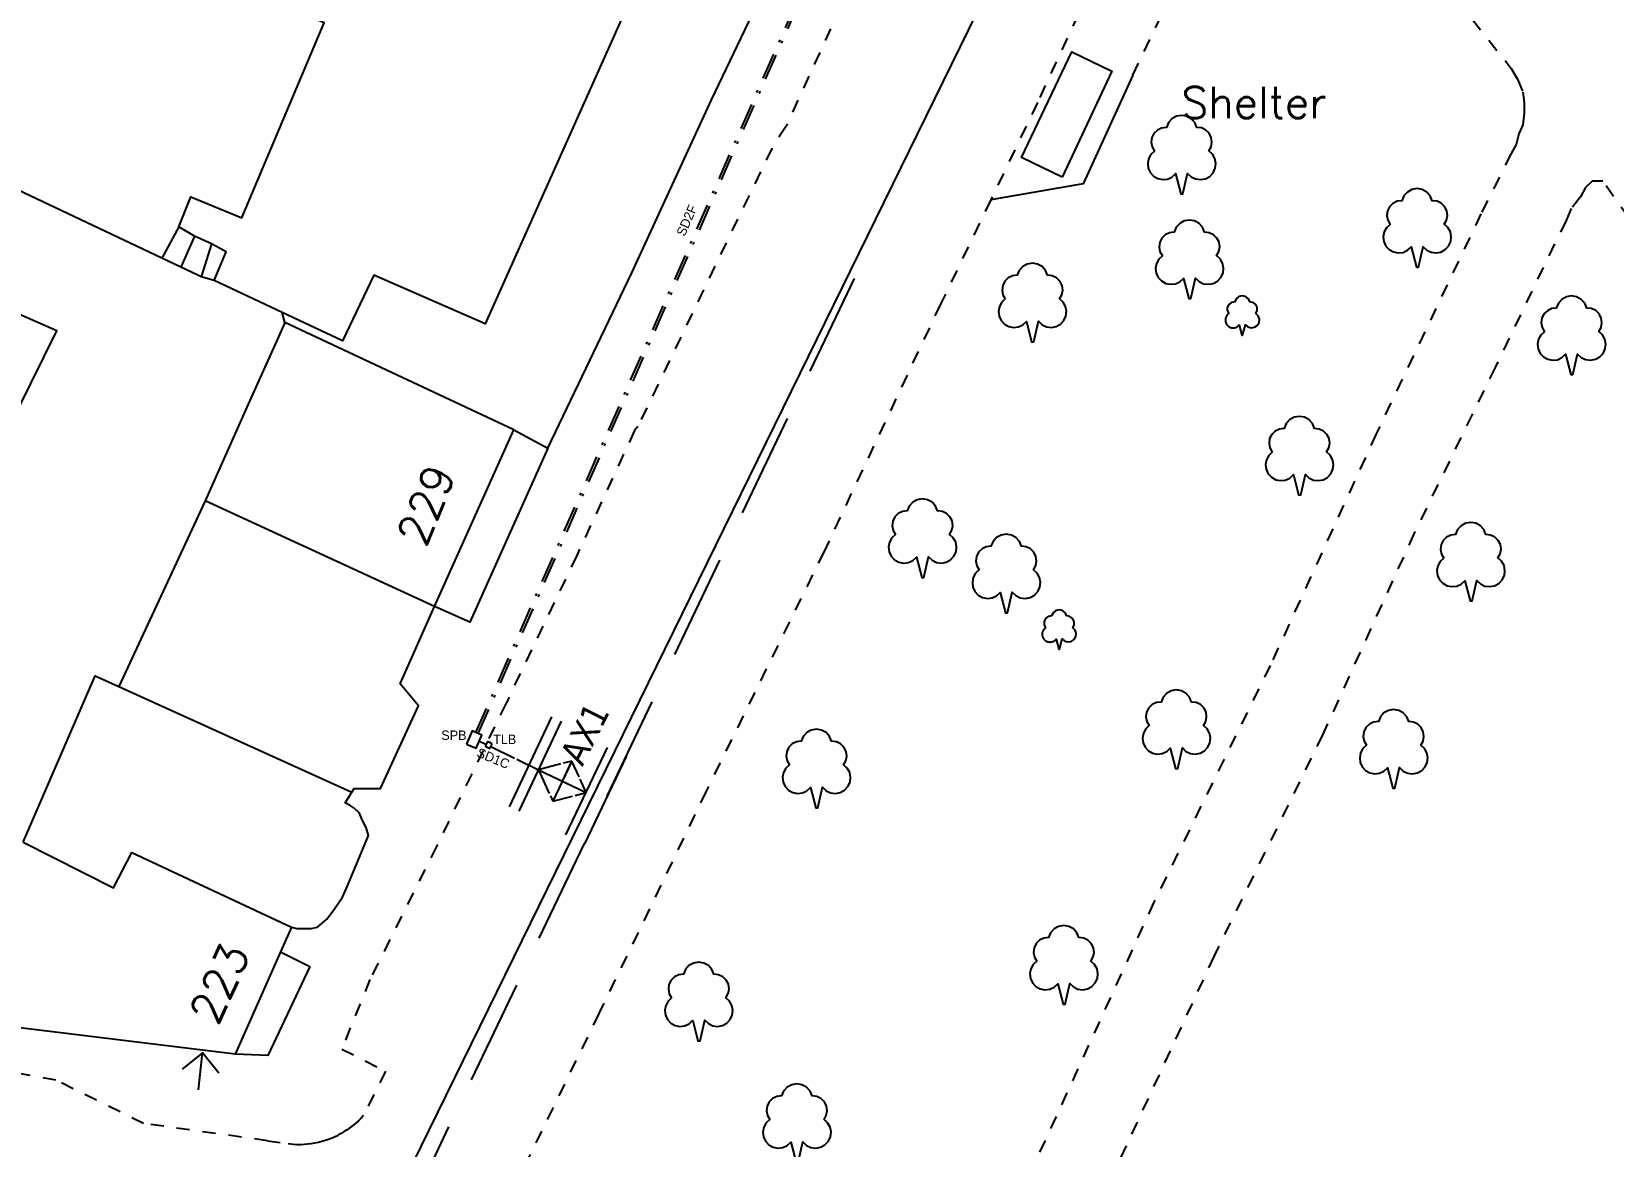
# Model space of a CAD drawing. Extents: x 428500 to 429165, y 435000 to 435500.
# Drawn here: x 428779.9 to 428840.4, y 435162.1 to 435204.7 of the extents above; entities that cross this region are included whole.
import ezdxf

# ---------------------------------------------------------------- set-up
doc = ezdxf.new("R2010")
doc.units = 0
for name, pattern in [('1004', [6, 4, -2]), ('DASHDOT1', [2, 1, -0.5, 0, -0.5]), ('DASHEDLINE', [1, 0.5, -0.5]), ('Slot', [2, 1, 0, 1])]:
    doc.linetypes.add(name, pattern=pattern)
doc.layers.get('0').update_dxf_attribs({"color": 222})
for name, color, linetype in [('du-UTMCBOX', 40, 'Continuous'), ('du-UTMCDUCT-C2', 40, 'DASHDOT1'), ('du-UTMCDUCT-F2', 40, 'DASHDOT1'), ('du-UTMCTEXT', 40, 'Continuous'), ('KTS_LINES', 7, 'Continuous'), ('KTS_LOOPS', 1, 'Continuous'), ('os_Block', 7, 'Continuous'), ('OS_LINE - Boundary', 8, 'Continuous'), ('OS_LINE - Building Division', 8, 'Continuous'), ('OS_LINE - Building Outline', 7, 'Continuous'), ('OS_LINE - Default', 8, 'Continuous'), ('OS_LINE - Edge', 8, 'DASHEDLINE'), ('OS_LINE - Road Or Track', 8, 'DASHEDLINE'), ('OS_LINE - Step', 8, 'Continuous'), ('OS_PT - Vegetation', 8, 'Continuous'), ('OS_SYMB - Benchmark', 8, 'Continuous'), ('OS_SYMB_FILL - Vegetation', 8, 'Continuous'), ('OS_TEXT - Building or Structure', 4, 'Continuous'), ('phases', 1, 'Continuous'), ('UTC_SETOUT', 4, 'Continuous')]:
    doc.layers.add(name, color=color, linetype=linetype)
doc.styles.add('AutoTextStyle-2', font='')
doc.styles.add('KTS_TAHOMA', font='tahoma.ttf')
doc.styles.get('AutoTextStyle-2').set_extended_font_data('romans-shx')

# ---------------------------------------------------------------- blocks, each defined once
blk = doc.blocks.new('nonconiferousTreesFillSymbol_#669966')
for points in [[(-1.874, 1.097), (-2.01, 0.969), (-2.099, 0.806), (-2.134, 0.623), (-2.112, 0.439), (-2.033, 0.27), (-1.906, 0.134), (-1.744, 0.043), (-1.561, 0.007), (-1.376, 0.028), (-1.207, 0.106), (-1.07, 0.232), (-1.069, 0.235), (-0.868, -0.539), (-0.788, -0.539), (-0.607, 0.244), (-0.607, 0.244), (-0.471, 0.113), (-0.301, 0.031), (-0.115, 0.007), (0.07, 0.041), (0.236, 0.131), (0.364, 0.269), (0.444, 0.439), (0.467, 0.626), (0.43, 0.811), (0.338, 0.975), (0.199, 1.102), (0.287, 1.259), (0.319, 1.436), (0.294, 1.615), (0.212, 1.775), (0.083, 1.901), (-0.08, 1.979), (-0.259, 2), (-0.259, 2), (-0.336, 2.184), (-0.469, 2.331), (-0.644, 2.427), (-0.84, 2.461), (-1.036, 2.427), (-1.211, 2.331), (-1.344, 2.184), (-1.421, 2), (-1.601, 1.978), (-1.764, 1.9), (-1.893, 1.773), (-1.975, 1.611), (-1.999, 1.431), (-1.964, 1.254), (-1.874, 1.097)], [(0.663, -1.113), (0.648, -1.124), (0.634, -1.136), (0.62, -1.148), (0.608, -1.162), (0.596, -1.176), (0.585, -1.192), (0.575, -1.207), (0.566, -1.224), (0.558, -1.241), (0.551, -1.258), (0.545, -1.276), (0.54, -1.294), (0.537, -1.312), (0.535, -1.331), (0.533, -1.349), (0.533, -1.368), (0.534, -1.387), (0.537, -1.405), (0.54, -1.424), (0.545, -1.442), (0.55, -1.459), (0.557, -1.477), (0.565, -1.494), (0.574, -1.51), (0.584, -1.526), (0.595, -1.541), (0.607, -1.556), (0.619, -1.569), (0.633, -1.582), (0.647, -1.594), (0.662, -1.605), (0.678, -1.615), (0.694, -1.624), (0.711, -1.633), (0.729, -1.64), (0.746, -1.645), (0.764, -1.65), (0.783, -1.654), (0.801, -1.656), (0.82, -1.658), (0.838, -1.658), (0.857, -1.657), (0.876, -1.655), (0.894, -1.651), (0.912, -1.647), (0.93, -1.641), (0.947, -1.635), (0.964, -1.627), (0.981, -1.618), (0.997, -1.608), (1.012, -1.597), (1.027, -1.586), (1.04, -1.573), (1.053, -1.559), (1.065, -1.545), (1.066, -1.544), (1.167, -1.931), (1.194, -1.931), (1.297, -1.539), (1.297, -1.539), (1.395, -1.623), (1.52, -1.657), (1.647, -1.636), (1.753, -1.564), (1.819, -1.453), (1.832, -1.324), (1.79, -1.203), (1.7, -1.11), (1.754, -0.997), (1.752, -0.871), (1.695, -0.759), (1.595, -0.684), (1.471, -0.661), (1.413, -0.542), (1.309, -0.46), (1.181, -0.431), (1.052, -0.46), (0.948, -0.542), (0.89, -0.661), (0.766, -0.684), (0.665, -0.76), (0.608, -0.873), (0.608, -0.999), (0.663, -1.113)]]:
    blk.add_lwpolyline(points)
blk = doc.blocks.new('benchMarkSymbol_#000000')
for points in [[(0.707, 0.707), (0, 0), (0.707, -0.707)], [(1.42, 0), (0, 0)]]:
    blk.add_lwpolyline(points)
blk = doc.blocks.new('positionedNonconiferousTreeSymbol_#669966')
blk.add_lwpolyline([(-1.074, 0.097), (-1.21, -0.031), (-1.299, -0.194), (-1.334, -0.377), (-1.312, -0.561), (-1.233, -0.73), (-1.106, -0.866), (-0.944, -0.957), (-0.761, -0.993), (-0.576, -0.972), (-0.407, -0.894), (-0.27, -0.768), (-0.269, -0.765), (-0.068, -1.539), (0.012, -1.539), (0.193, -0.756), (0.193, -0.756), (0.329, -0.887), (0.499, -0.969), (0.685, -0.993), (0.87, -0.959), (1.036, -0.869), (1.164, -0.731), (1.244, -0.561), (1.267, -0.374), (1.23, -0.189), (1.138, -0.025), (0.999, 0.102), (1.087, 0.259), (1.119, 0.436), (1.094, 0.615), (1.012, 0.775), (0.883, 0.901), (0.72, 0.979), (0.541, 1), (0.541, 1), (0.464, 1.184), (0.331, 1.331), (0.156, 1.427), (-0.04, 1.461), (-0.236, 1.427), (-0.411, 1.331), (-0.544, 1.184), (-0.621, 1), (-0.801, 0.978), (-0.964, 0.9), (-1.093, 0.773), (-1.175, 0.611), (-1.199, 0.431), (-1.164, 0.254), (-1.074, 0.097)])
blk = doc.blocks.new('se2835se')
at = {"layer": 'OS_LINE - Boundary'}
blk.add_lwpolyline([(428715.233, 435000), (428719.674, 435008.665), (428743.487, 435055.655), (428779.682, 435131.22), (428815.718, 435204.722), (428832.863, 435240.282), (428848.739, 435279.652), (428868.741, 435320.451), (428880.806, 435343.787), (428899.38, 435379.188), (428921.605, 435421.416), (428937.268, 435414.537), (428938.062, 435414.06), (428961.345, 435400.778), (428966.055, 435401.784), (428971.029, 435405.699), (428979.231, 435411.52), (428976.6, 435414.85), (428975.54, 435416.16), (428978.13, 435418.08), (428986.08, 435423.98), (428993.201, 435429.142), (429000, 435420.81)], dxfattribs=at)
at = {"layer": 'OS_LINE - Building Division'}
for points in [[(428795.32, 435182.7), (428786.55, 435186.74)], [(428783.25, 435179.64), (428792.16, 435175.61)], [(428779.6, 435173.7), (428783.05, 435171.95), (428783.75, 435173.3), (428789.85, 435170.45)]]:
    blk.add_lwpolyline(points, dxfattribs=at)
at = {"layer": 'OS_LINE - Building Outline'}
for points in [[(428795.75, 435215), (428798.35, 435220.95), (428799.05, 435220.643), (428799.973, 435220.238), (428807.7, 435216.85), (428797.25, 435193.5), (428793, 435195.35), (428791.8, 435192.85), (428789.49, 435193.93)], [(428785.55, 435197.2), (428786, 435198.35), (428787.95, 435197.55), (428791.1, 435205), (428768.65, 435214.9)], [(428786.8, 435196.55), (428786.15, 435196.85), (428785.55, 435197.2)], [(428786.9, 435195.15), (428787.35, 435196.25), (428786.8, 435196.55)], [(428789.49, 435193.93), (428786.9, 435195.15)], [(428789.6, 435193.55), (428789.35, 435193), (428788.2, 435190.43), (428786.55, 435186.74)], [(428798.35, 435189.45), (428789.6, 435193.55)], [(428795.32, 435182.7), (428798.35, 435189.45)], [(428786.55, 435186.74), (428783.25, 435179.64)], [(428792.16, 435175.61), (428792.25, 435175.75), (428793.25, 435175.75), (428794.7, 435178.9), (428794, 435179.75), (428795.32, 435182.7)], [(428779.6, 435173.7), (428782.35, 435180.05), (428783.25, 435179.64)], [(428789.85, 435170.45), (428790.05, 435170.4), (428790.6, 435170.4), (428790.85, 435170.45), (428791.2, 435170.75), (428791.5, 435171.15), (428791.8, 435171.6), (428792, 435172.05), (428792.8, 435173.95), (428792.7, 435174.25), (428792.55, 435174.55), (428792.45, 435174.8), (428792.25, 435175), (428792.1, 435175.1), (428791.9, 435175.2), (428792.16, 435175.61)], [(428789.85, 435170.45), (428789.43, 435169.51)], [(428789.43, 435169.51), (428787.7, 435165.6)], [(428787.7, 435165.6), (428776.65, 435166.95)]]:
    blk.add_lwpolyline(points, dxfattribs=at)
at = {"layer": 'OS_LINE - Default'}
for points in [[(428799.65, 435188.75), (428802.85, 435195.45), (428805.9, 435202.05), (428809.75, 435210.1)], [(428819.3, 435199.1), (428817.75, 435199.85), (428819.67, 435203.89), (428821.2, 435203.15), (428819.3, 435199.1)], [(428822, 435203), (428820.1, 435198.85), (428816.57, 435198.24)], [(428784.9, 435196), (428773.85, 435201.23)], [(428786.4, 435195.29), (428786.33, 435195.33), (428784.9, 435196)], [(428771.34, 435173.82), (428772.9, 435177), (428775.95, 435183.2), (428779.4, 435190.21), (428780.89, 435193.23), (428776.98, 435194.93)], [(428786.9, 435195.15), (428786.4, 435195.29)], [(428789.6, 435193.55), (428789.49, 435193.93)], [(428798.35, 435189.45), (428799.65, 435188.75)], [(428799.65, 435188.75), (428796.67, 435182.094), (428795.32, 435182.7)], [(428789.43, 435169.51), (428790.55, 435168.95), (428788.95, 435165.55), (428787.7, 435165.6)]]:
    blk.add_lwpolyline(points, dxfattribs=at)
at = {"layer": 'OS_LINE - Edge'}
for points in [[(428827.4, 435213.7), (428828.05, 435213.95), (428828.55, 435213.75), (428829.25, 435212.95), (428830.25, 435211.45), (428832.15, 435208.95), (428834.35, 435205.9), (428836.3, 435203.45), (428836.45, 435203.25), (428836.7, 435202.85), (428836.9, 435202.35), (428836.95, 435201.95), (428836.95, 435201.55), (428836.9, 435201.1), (428836.75, 435200.75), (428836.65, 435200.35), (428836.45, 435200), (428835.3, 435197.7), (428831.3, 435189.3), (428827.25, 435180.45), (428822.8, 435171.4), (428818.65, 435162.3), (428814.55, 435153.9)], [(428822, 435203), (428824.75, 435208.75)], [(428876.35, 435152.35), (428863.45, 435168.7), (428857.25, 435176.85), (428851.45, 435184.25), (428846.25, 435190.85), (428840.95, 435197.55), (428839.95, 435198.95), (428839.55, 435198.95), (428839.3, 435198.7), (428839.1, 435198.35), (428838.75, 435197.9), (428838.55, 435197.45), (428835.85, 435191.85), (428832.75, 435185.5), (428829.25, 435177.8), (428825.1, 435169.35), (428820.7, 435159.85)]]:
    blk.add_lwpolyline(points, dxfattribs=at)
at = {"layer": 'OS_LINE - Road Or Track'}
for points in [[(428820.188, 435220.841), (428816.6, 435213.53), (428813.46, 435211.16), (428811.7, 435207.5), (428808.75, 435201.05), (428808.2, 435200.2), (428803.09, 435189.58), (428802.96, 435189.42), (428800.75, 435184.65), (428798.05, 435179), (428795.4, 435173.55), (428792.85, 435168.45), (428791.77, 435165.79), (428793.45, 435164.95), (428792.6, 435163.25), (428792.51, 435163.15), (428792.41, 435163.05), (428792.31, 435162.96), (428792.2, 435162.87), (428792.09, 435162.79), (428791.98, 435162.71), (428791.87, 435162.64), (428791.75, 435162.57), (428791.65, 435162.51)], [(428824.75, 435208.75), (428821.6, 435208.95), (428818.35, 435201.95), (428816.57, 435198.24)], [(428816.57, 435198.24), (428814.65, 435194.25), (428810.2, 435184.8), (428805.7, 435175.65), (428801.6, 435167.15), (428797.87, 435159.51)], [(428788.93, 435162.29), (428784.2, 435162.95), (428780.85, 435164.6), (428779.25, 435164.9), (428772.05, 435166.15), (428764.3, 435167.7), (428763.8, 435167.85), (428763.4, 435168.2), (428763.05, 435168.65)], [(428788.93, 435162.29), (428789.72, 435162.18), (428789.93, 435162.16), (428790.06, 435162.15), (428790.2, 435162.15), (428790.34, 435162.16), (428790.47, 435162.17), (428790.61, 435162.19), (428790.74, 435162.21), (428790.88, 435162.23), (428791.01, 435162.27), (428791.14, 435162.31), (428791.27, 435162.35), (428791.4, 435162.4), (428791.63, 435162.5), (428791.65, 435162.51)]]:
    blk.add_lwpolyline(points, dxfattribs=at)
at = {"layer": 'OS_LINE - Step'}
for points in [[(428785.55, 435197.2), (428784.9, 435196)], [(428786.15, 435196.85), (428785.63, 435195.66)], [(428786.8, 435196.55), (428786.4, 435195.29)]]:
    blk.add_lwpolyline(points, dxfattribs=at)
at = {"layer": 'OS_PT - Vegetation'}
for p in [(428823.9, 435200), (428832.9, 435197.2), (428818.2, 435194.35), (428838.8, 435193.1), (428828.4, 435188.5), (428814, 435185.35), (428834.95, 435184.45), (428823.7, 435178.05), (428832, 435177.3), (428809.95, 435176.55), (428819.4, 435169.05), (428805.45, 435167.65)]:
    blk.add_blockref('positionedNonconiferousTreeSymbol_#669966', p, dxfattribs=at)
at = {"layer": 'OS_SYMB - Benchmark', "rotation": 264}
blk.add_blockref('benchMarkSymbol_#000000', (428786.45, 435165.65), dxfattribs=at)
at = {"layer": 'OS_SYMB_FILL - Vegetation'}
for p in [(428825, 435195), (428818, 435183), (428810, 435162)]:
    blk.add_blockref('nonconiferousTreesFillSymbol_#669966', p, dxfattribs=at)
at = {"layer": 'OS_TEXT - Building or Structure', "insert": (428823.85, 435201.35), "char_height": 1.2, "attachment_point": 7, "style": 'AutoTextStyle-2'}
blk.add_mtext('Shelter', dxfattribs=at)
at = {"layer": 'OS_TEXT - Building or Structure', "char_height": 1.2, "attachment_point": 8, "style": 'AutoTextStyle-2'}
for s, insert, rotation in [('229', (428795.55, 435186.35), 67.5), ('223', (428787.65, 435168.05), 65.3)]:
    blk.add_mtext(s, dxfattribs=dict(at, insert=insert, rotation=rotation))
blk = doc.blocks.new('SPB')
at = {"flags": 128}
blk.add_lwpolyline([(-0.275, 0.2), (-0.275, -0.2), (0.275, -0.2), (0.275, 0.2)], close=True, dxfattribs=at)
blk = doc.blocks.new('TLB')
for p, q in [((-0.1, 0.1), (-0.1, -0.1)), ((0.1, 0.1), (-0.1, 0.1)), ((0.1, -0.1), (0.1, 0.1)), ((-0.1, -0.1), (0.1, -0.1))]:
    blk.add_line(p, q)

msp = doc.modelspace()

# ---------------------------------------------------------------- linework, layer by layer
at = {"layer": 'du-UTMCDUCT-C2'}
msp.add_lwpolyline([(428797.021, 435177.549), (428797.29, 435177.438)], dxfattribs=at)
at = {"layer": 'du-UTMCDUCT-F2'}
for points in [[(428796.898, 435177.885), (428812.307, 435212.964)], [(428796.99, 435177.845), (428812.398, 435212.924)]]:
    msp.add_lwpolyline(points, dxfattribs=at)
at = {"layer": 'KTS_LINES', "linetype": '1004'}
msp.add_line((428783.794, 435137.554, 19.282), (428811.367, 435195.234, 77.985), dxfattribs=at)
at = {"layer": 'KTS_LOOPS', "linetype": 'Slot', "flags": 128}
for points in [[(428797.469, 435177.347), (428799.291, 435176.464)], [(428799.291, 435176.464), (428799.834, 435175.262), (428801.111, 435175.594), (428800.568, 435176.795), (428799.291, 435176.464)]]:
    msp.add_lwpolyline(points, dxfattribs=at)
at = {"layer": 'UTC_SETOUT'}
for p, q in [((428798.183, 435175.05), (428799.802, 435178.486)), ((428798.545, 435174.879), (428800.164, 435178.316)), ((428800.568, 435176.795, 22.023), (428799.834, 435175.262, 22.023)), ((428800.201, 435176.028, 22.023), (428800.568, 435176.795, 22.023)), ((428800.34, 435173.979, 41.306), (428801.932, 435177.314, 46.97)), ((428801.062, 435173.635, 41.306), (428802.654, 435176.97, 46.97)), ((428799.291, 435176.464), (428801.11, 435175.593, 44.047))]:
    msp.add_line(p, q, dxfattribs=at)

# ---------------------------------------------------------------- block references
at = {"layer": 'du-UTMCBOX', "color": 0, "zscale": 1.000000999999999}
for name, p, rotation in [('SPB', (428796.831, 435177.614), 66.5953778842156), ('TLB', (428797.387, 435177.406), 65.07989024180362)]:
    msp.add_blockref(name, p, dxfattribs=dict(at, rotation=rotation))
at = {"layer": 'os_Block'}
msp.add_blockref('se2835se', (0, 0), dxfattribs=at)

# ---------------------------------------------------------------- texts
at = {"layer": 'du-UTMCTEXT'}
for s, rotation, p in [('SD2F', 66.28623, (428804.874, 435196.814)), ('SD1C', 337.56505, (428796.899, 435176.977))]:
    msp.add_text(s, height=0.36, rotation=rotation, dxfattribs=at).set_placement(p)
for s, p in [('SPB', (428795.576, 435177.602)), ('TLB', (428797.557, 435177.445))]:
    msp.add_text(s, height=0.36, dxfattribs=at).set_placement(p)
at = {"layer": 'phases', "style": 'KTS_TAHOMA'}
msp.add_text('AX1', height=1, rotation=63.2759, dxfattribs=at).set_placement((428800.968, 435176.564, 22.023))

doc.saveas('drawing.dxf')
